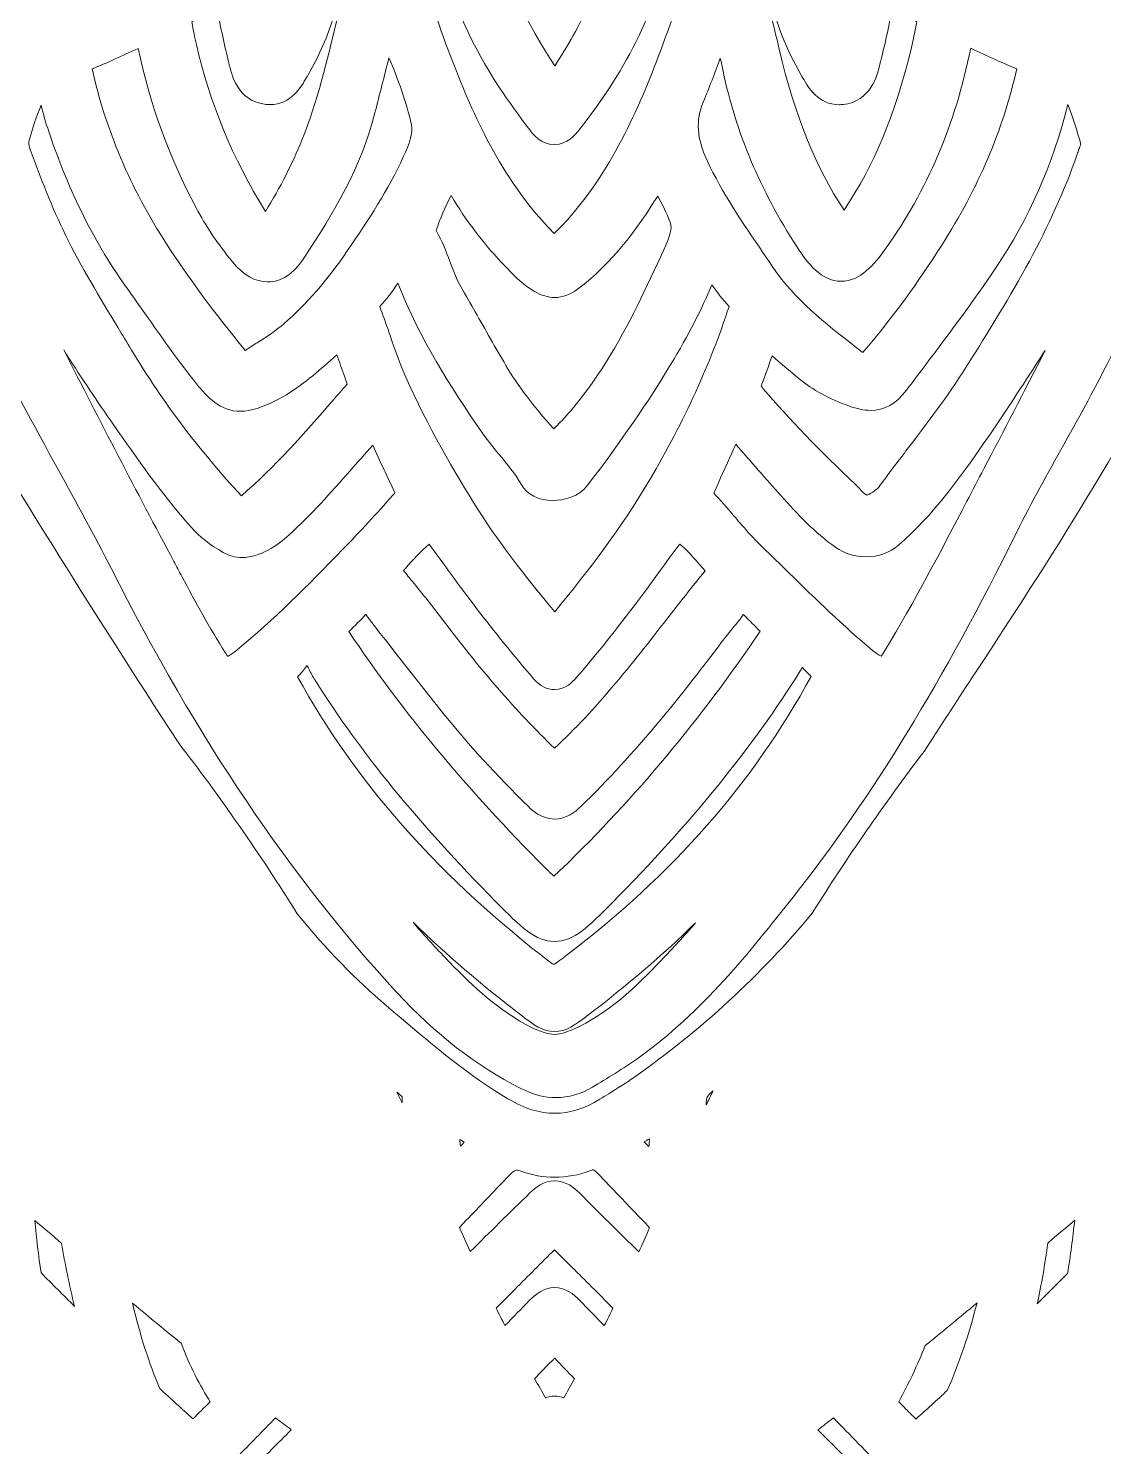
# Model space of a CAD drawing. Extents: x 180 to 9920, y -1894 to -106.
# Drawn here: x 2856.8 to 3190.3, y -1165.1 to -725.1 of the extents above; entities that cross this region are included whole.
import ezdxf

# ---------------------------------------------------------------- set-up
doc = ezdxf.new("R2010")
doc.units = 0
doc.header["$MEASUREMENT"] = 0
doc.layers.add('Layer 1', color=7, linetype='Continuous')

# ---------------------------------------------------------------- blocks, each defined once
blk = doc.blocks.new('block 3')
at = {"layer": 'Layer 1', "lineweight": 0}
for points, knots in [([(3844.43, -1126.2), (3842.55, -1122.54), (3838.67, -1122.26), (3835.55, -1122.02), (3773.73, -1117.42), (3725.46, -1088.6), (3688.01, -1033.9), (3671.26, -1009.45), (3658.55, -983.28), (3644.62, -951.5), (3643.61, -949.18), (3642.59, -946.86), (3641.56, -944.5), (3659.78, -952.68), (3678.02, -956.81), (3695.93, -956.81), (3707.1, -956.81), (3718.4, -955.21), (3729.52, -952.05), (3742.31, -948.41), (3753.71, -941.16), (3763.42, -930.49), (3764.76, -929.02), (3767.55, -925.95), (3766.43, -921.84), (3765.3, -917.69), (3761.08, -916.38), (3759.5, -915.89), (3739.65, -909.73), (3723.33, -901.51), (3709.6, -890.76), (3690.14, -875.52), (3676.55, -854.77), (3668.07, -827.35), (3660.36, -802.4), (3657.41, -777.09), (3655.55, -755.62), (3653.27, -729.31), (3651.96, -702.45), (3650.7, -676.47), (3649.83, -658.64), (3648.93, -640.21), (3647.72, -622.06), (3642.76, -547.46), (3634.13, -485.77), (3620.56, -427.93), (3605.12, -362.16), (3569.66, -305.37), (3515.17, -259.14), (3474.34, -224.5), (3424.94, -196.71), (3364.14, -174.19), (3306.08, -152.68), (3242.71, -137.6), (3170.4, -128.06), (3119.45, -121.35), (3068.89, -117.94), (3020.13, -117.94), (3020.13, -117.94), (3019.89, -117.94), (3019.85, -117.94), (2971.09, -117.94), (2920.54, -121.35), (2869.6, -128.06), (2797.29, -137.6), (2733.92, -152.68), (2675.86, -174.19), (2615.06, -196.71), (2565.66, -224.5), (2524.83, -259.14), (2470.34, -305.37), (2434.88, -362.16), (2419.44, -427.93), (2405.87, -485.77), (2397.24, -547.46), (2392.28, -622.06), (2391.07, -640.21), (2390.17, -658.64), (2389.3, -676.47), (2388.04, -702.45), (2386.73, -729.31), (2384.45, -755.62), (2382.59, -777.09), (2379.64, -802.4), (2371.93, -827.35), (2363.45, -854.77), (2349.86, -875.52), (2330.4, -890.76), (2316.67, -901.51), (2300.35, -909.73), (2280.5, -915.89), (2278.92, -916.38), (2274.7, -917.69), (2273.57, -921.84), (2272.45, -925.95), (2275.24, -929.02), (2276.58, -930.49), (2286.29, -941.16), (2297.69, -948.41), (2310.48, -952.05), (2321.6, -955.21), (2332.9, -956.81), (2344.07, -956.81), (2361.98, -956.81), (2380.22, -952.68), (2398.44, -944.5), (2397.41, -946.86), (2396.39, -949.18), (2395.38, -951.5), (2381.45, -983.28), (2368.74, -1009.45), (2351.99, -1033.9), (2314.54, -1088.6), (2266.27, -1117.42), (2204.45, -1122.02), (2201.33, -1122.26), (2197.45, -1122.54), (2195.57, -1126.2), (2193.69, -1129.87), (2195.65, -1133.09), (2197.38, -1135.92), (2224.74, -1180.73), (2267.11, -1203.45), (2323.33, -1203.45), (2323.33, -1203.45), (2324.09, -1203.45), (2324.09, -1203.45), (2355.24, -1203.34), (2385.09, -1194.72), (2414.85, -1177.18), (2410.31, -1184.73), (2405.63, -1192.52), (2400.9, -1200.06), (2385.81, -1224.13), (2367.08, -1251.97), (2342.51, -1275.97), (2315.67, -1302.19), (2287.19, -1318.74), (2255.45, -1326.57), (2252, -1327.42), (2248.56, -1328.13), (2244.57, -1328.94), (2242.61, -1329.35), (2240.56, -1329.77), (2238.38, -1330.23), (2235.85, -1330.77), (2233.94, -1332.88), (2233.67, -1335.46), (2233.39, -1338.04), (2234.8, -1340.5), (2237.17, -1341.57), (2265.6, -1354.38), (2294.56, -1361.83), (2325.72, -1364.32), (2335.66, -1365.12), (2345.55, -1365.52), (2355.13, -1365.52), (2407.15, -1365.52), (2453.46, -1354.15), (2496.22, -1330.82), (2496.02, -1331.33), (2495.82, -1331.84), (2495.62, -1332.34), (2484.05, -1361.06), (2467.01, -1388.2), (2443.52, -1415.32), (2417.1, -1445.8), (2389, -1467.5), (2357.59, -1481.65), (2348.39, -1485.8), (2338.39, -1489.21), (2326.14, -1492.39), (2323.66, -1493.04), (2321.86, -1495.18), (2321.66, -1497.74), (2321.46, -1500.29), (2322.91, -1502.69), (2325.26, -1503.71), (2351.85, -1515.23), (2379.36, -1521.58), (2409.36, -1523.13), (2415.98, -1523.47), (2422.62, -1523.64), (2429.11, -1523.64), (2478.58, -1523.64), (2524.82, -1513.53), (2566.99, -1493.54), (2556.61, -1508.13), (2549.12, -1523.89), (2541.77, -1540.09), (2529.47, -1567.16), (2512.04, -1585.62), (2488.46, -1596.52), (2476.25, -1602.16), (2463.5, -1606.71), (2449.5, -1610.44), (2447.02, -1611.09), (2444.53, -1611.75), (2441.78, -1612.47), (2441.78, -1612.47), (2437.43, -1613.61), (2437.43, -1613.61), (2435, -1614.25), (2433.23, -1616.34), (2432.99, -1618.84), (2432.75, -1621.34), (2434.09, -1623.72), (2436.35, -1624.82), (2436.97, -1625.11), (2437.45, -1625.35), (2437.85, -1625.55), (2438.64, -1625.95), (2439.27, -1626.26), (2439.99, -1626.54), (2452.84, -1631.65), (2464.6, -1635.65), (2475.94, -1638.76), (2505.57, -1646.88), (2534.71, -1651), (2562.56, -1651), (2600.74, -1651), (2637.94, -1643.26), (2673.12, -1627.99), (2719.52, -1607.84), (2755.03, -1577.5), (2778.81, -1537.72), (2779.7, -1541.44), (2780.16, -1545.55), (2780.22, -1550.19), (2780.43, -1567.17), (2776.42, -1584.44), (2767.58, -1604.55), (2747.46, -1650.35), (2715.19, -1689.92), (2671.67, -1722.15), (2671.52, -1722.26), (2671.36, -1722.36), (2671.2, -1722.47), (2669.95, -1723.28), (2667.64, -1724.8), (2666.15, -1728.08), (2665.3, -1729.93), (2665.46, -1732.1), (2666.57, -1733.81), (2667.68, -1735.52), (2669.58, -1736.55), (2671.61, -1736.55), (2671.62, -1736.55), (2671.62, -1736.55), (2671.63, -1736.55), (2725.69, -1736.4), (2772.8, -1729.14), (2815.65, -1714.37), (2858.31, -1699.66), (2895.62, -1677.95), (2929.26, -1648.2), (2927.39, -1678.5), (2929.64, -1708.78), (2935.97, -1738.41), (2947.17, -1790.79), (2970.58, -1835.25), (3005.54, -1870.57), (3008.08, -1873.13), (3010.68, -1875.52), (3013.43, -1878.05), (3013.93, -1878.5), (3014.43, -1878.96), (3014.93, -1879.42), (3015.55, -1880.33), (3016.43, -1881.06), (3017.48, -1881.53), (3018.06, -1881.78), (3018.67, -1881.94), (3019.28, -1882), (3019.56, -1882.04), (3019.85, -1882.06), (3020.13, -1882.06), (3020.94, -1882.06), (3021.76, -1881.89), (3022.53, -1881.56), (3023.61, -1881.08), (3024.51, -1880.31), (3025.13, -1879.37), (3025.61, -1878.93), (3026.09, -1878.49), (3026.57, -1878.05), (3029.32, -1875.52), (3031.92, -1873.13), (3034.46, -1870.57), (3069.42, -1835.25), (3092.83, -1790.79), (3104.03, -1738.41), (3110.36, -1708.78), (3112.61, -1678.5), (3110.74, -1648.2), (3144.38, -1677.95), (3181.69, -1699.66), (3224.35, -1714.37), (3267.2, -1729.14), (3314.31, -1736.4), (3368.37, -1736.55), (3368.38, -1736.55), (3368.38, -1736.55), (3368.39, -1736.55), (3370.42, -1736.55), (3372.32, -1735.52), (3373.43, -1733.81), (3374.54, -1732.1), (3374.7, -1729.93), (3373.85, -1728.08), (3372.36, -1724.8), (3370.05, -1723.28), (3368.8, -1722.47), (3368.64, -1722.36), (3368.48, -1722.26), (3368.33, -1722.15), (3324.81, -1689.92), (3292.54, -1650.35), (3272.42, -1604.55), (3263.58, -1584.44), (3259.57, -1567.17), (3259.78, -1550.19), (3259.84, -1545.55), (3260.3, -1541.44), (3261.19, -1537.72), (3284.97, -1577.5), (3320.48, -1607.84), (3366.88, -1627.99), (3402.06, -1643.26), (3439.26, -1651), (3477.44, -1651), (3505.29, -1651), (3534.43, -1646.88), (3564.06, -1638.76), (3575.4, -1635.65), (3587.16, -1631.65), (3600.01, -1626.54), (3600.73, -1626.26), (3601.36, -1625.95), (3602.15, -1625.55), (3602.55, -1625.35), (3603.03, -1625.11), (3603.65, -1624.82), (3605.91, -1623.72), (3607.25, -1621.34), (3607.01, -1618.84), (3606.77, -1616.34), (3605, -1614.25), (3602.57, -1613.61), (3602.57, -1613.61), (3598.22, -1612.47), (3598.22, -1612.47), (3595.47, -1611.75), (3592.98, -1611.09), (3590.5, -1610.44), (3576.5, -1606.71), (3563.75, -1602.16), (3551.54, -1596.52), (3527.96, -1585.62), (3510.53, -1567.16), (3498.23, -1540.09), (3490.88, -1523.89), (3483.39, -1508.13), (3473.01, -1493.54), (3515.18, -1513.53), (3561.42, -1523.64), (3610.89, -1523.64), (3617.38, -1523.64), (3624.02, -1523.47), (3630.64, -1523.13), (3660.64, -1521.58), (3688.15, -1515.23), (3714.74, -1503.71), (3717.09, -1502.69), (3718.54, -1500.29), (3718.34, -1497.74), (3718.14, -1495.18), (3716.34, -1493.04), (3713.86, -1492.39), (3701.61, -1489.21), (3691.61, -1485.8), (3682.41, -1481.65), (3651, -1467.5), (3622.9, -1445.8), (3596.48, -1415.32), (3572.99, -1388.2), (3555.95, -1361.06), (3544.38, -1332.34), (3544.18, -1331.84), (3543.98, -1331.33), (3543.78, -1330.82), (3586.54, -1354.15), (3632.85, -1365.52), (3684.87, -1365.52), (3694.45, -1365.52), (3704.34, -1365.12), (3714.28, -1364.32), (3745.44, -1361.83), (3774.4, -1354.38), (3802.83, -1341.57), (3805.2, -1340.5), (3806.61, -1338.04), (3806.33, -1335.46), (3806.06, -1332.88), (3804.15, -1330.77), (3801.62, -1330.23), (3799.44, -1329.77), (3797.39, -1329.35), (3795.43, -1328.94), (3791.44, -1328.13), (3788, -1327.42), (3784.55, -1326.57), (3752.81, -1318.74), (3724.33, -1302.19), (3697.49, -1275.97), (3672.92, -1251.97), (3654.19, -1224.13), (3639.1, -1200.06), (3634.37, -1192.52), (3629.69, -1184.73), (3625.15, -1177.18), (3654.91, -1194.72), (3684.76, -1203.34), (3715.91, -1203.45), (3715.91, -1203.45), (3716.67, -1203.45), (3716.67, -1203.45), (3772.89, -1203.45), (3815.26, -1180.73), (3842.62, -1135.92), (3844.35, -1133.09), (3846.31, -1129.87), (3844.43, -1126.2)], [0, 0, 0, 0, 1, 1, 1, 2, 2, 2, 3, 3, 3, 4, 4, 4, 5, 5, 5, 6, 6, 6, 7, 7, 7, 8, 8, 8, 9, 9, 9, 10, 10, 10, 11, 11, 11, 12, 12, 12, 13, 13, 13, 14, 14, 14, 15, 15, 15, 16, 16, 16, 17, 17, 17, 18, 18, 18, 19, 19, 19, 20, 20, 20, 21, 21, 21, 22, 22, 22, 23, 23, 23, 24, 24, 24, 25, 25, 25, 26, 26, 26, 27, 27, 27, 28, 28, 28, 29, 29, 29, 30, 30, 30, 31, 31, 31, 32, 32, 32, 33, 33, 33, 34, 34, 34, 35, 35, 35, 36, 36, 36, 37, 37, 37, 38, 38, 38, 39, 39, 39, 40, 40, 40, 41, 41, 41, 42, 42, 42, 43, 43, 43, 44, 44, 44, 45, 45, 45, 46, 46, 46, 47, 47, 47, 48, 48, 48, 49, 49, 49, 50, 50, 50, 51, 51, 51, 52, 52, 52, 53, 53, 53, 54, 54, 54, 55, 55, 55, 56, 56, 56, 57, 57, 57, 58, 58, 58, 59, 59, 59, 60, 60, 60, 61, 61, 61, 62, 62, 62, 63, 63, 63, 64, 64, 64, 65, 65, 65, 66, 66, 66, 67, 67, 67, 68, 68, 68, 69, 69, 69, 70, 70, 70, 71, 71, 71, 72, 72, 72, 73, 73, 73, 74, 74, 74, 75, 75, 75, 76, 76, 76, 77, 77, 77, 78, 78, 78, 79, 79, 79, 80, 80, 80, 81, 81, 81, 82, 82, 82, 83, 83, 83, 84, 84, 84, 85, 85, 85, 86, 86, 86, 87, 87, 87, 88, 88, 88, 89, 89, 89, 90, 90, 90, 91, 91, 91, 92, 92, 92, 93, 93, 93, 94, 94, 94, 95, 95, 95, 96, 96, 96, 97, 97, 97, 98, 98, 98, 99, 99, 99, 100, 100, 100, 101, 101, 101, 102, 102, 102, 103, 103, 103, 104, 104, 104, 105, 105, 105, 106, 106, 106, 107, 107, 107, 108, 108, 108, 109, 109, 109, 110, 110, 110, 111, 111, 111, 112, 112, 112, 113, 113, 113, 114, 114, 114, 115, 115, 115, 116, 116, 116, 117, 117, 117, 118, 118, 118, 119, 119, 119, 120, 120, 120, 121, 121, 121, 122, 122, 122, 123, 123, 123, 124, 124, 124, 125, 125, 125, 126, 126, 126, 127, 127, 127, 128, 128, 128, 129, 129, 129, 130, 130, 130, 131, 131, 131, 132, 132, 132, 133, 133, 133, 134, 134, 134, 135, 135, 135, 136, 136, 136, 137, 137, 137, 138, 138, 138, 139, 139, 139, 140, 140, 140, 141, 141, 141, 142, 142, 142, 143, 143, 143, 144, 144, 144, 144]), ([(3038.82, -692.68), (3037.88, -701.61), (3034.37, -710), (3031.06, -717.03), (3027.73, -724.08), (3024.04, -730.7), (3020.04, -736.76), (3011.86, -723.81), (3003.51, -709.32), (3001.23, -692.98), (3001.18, -692.6), (3001.15, -692.21), (3001.12, -691.83), (3001.12, -691.83), (3001.06, -691.16), (3001.06, -691.16), (3000.92, -689.48), (3001.43, -689.08), (3002.27, -688.62), (3005.38, -686.94), (3008.5, -685.28), (3011.63, -683.63), (3014.29, -682.22), (3016.95, -680.81), (3019.61, -679.38), (3019.69, -679.38), (3020.29, -679.38), (3020.36, -679.38), (3026.19, -682.49), (3031.54, -685.29), (3036.67, -687.92), (3038.24, -688.72), (3039.16, -689.44), (3038.82, -692.68)], [0, 0, 0, 0, 1, 1, 1, 2, 2, 2, 3, 3, 3, 4, 4, 4, 5, 5, 5, 6, 6, 6, 7, 7, 7, 8, 8, 8, 9, 9, 9, 10, 10, 10, 11, 11, 11, 11]), ([(2978.63, -694.89), (2979.05, -694.36), (2980.28, -693.51), (2983.94, -693.02), (2986.18, -719.16), (2999.47, -739.79), (3012.28, -756.6), (3013.24, -757.85), (3015.77, -761.17), (3019.93, -761.17), (3023.99, -761.17), (3026.45, -758.07), (3027.63, -756.57), (3042.95, -737.21), (3052.15, -718.02), (3055.74, -697.92), (3056, -696.46), (3056.09, -695.03), (3056.14, -693.7), (3056.64, -693.8), (3057.13, -693.9), (3057.61, -694), (3058.15, -694.11), (3058.68, -694.22), (3059.22, -694.33), (3059.78, -694.45), (3061.01, -694.71), (3061.86, -694.96), (3061.97, -696.21), (3061.95, -698.36), (3061.93, -699.63), (3061.3, -708.67), (3057.77, -718.81), (3053.56, -730.16), (3046.68, -748.73), (3038.39, -768.09), (3024.5, -783.92), (3023.38, -785.2), (3022.44, -786.21), (3021.53, -787.12), (3020.99, -787.66), (3020.42, -788.23), (3019.9, -788.73), (3019.38, -788.19), (3018.8, -787.58), (3018.25, -787), (3018.25, -787), (3018.12, -786.87), (3018.12, -786.87), (3003.37, -771.3), (2994.78, -752.03), (2988.31, -735.23), (2984.58, -725.53), (2980.83, -715.08), (2978.73, -704.42), (2978.68, -704.14), (2978.61, -703.86), (2978.53, -703.59), (2978.53, -703.59), (2978.52, -703.54), (2978.52, -703.54), (2977.41, -697.54), (2978.11, -695.55), (2978.63, -694.89)], [0, 0, 0, 0, 1, 1, 1, 2, 2, 2, 3, 3, 3, 4, 4, 4, 5, 5, 5, 6, 6, 6, 7, 7, 7, 8, 8, 8, 9, 9, 9, 10, 10, 10, 11, 11, 11, 12, 12, 12, 13, 13, 13, 14, 14, 14, 15, 15, 15, 16, 16, 16, 17, 17, 17, 18, 18, 18, 19, 19, 19, 20, 20, 20, 21, 21, 21, 21]), ([(2915.37, -719.07), (2916.45, -724.96), (2917.72, -730.56), (2918.9, -735.53), (2918.9, -735.53), (2918.94, -735.67), (2918.94, -735.67), (2919.91, -739.78), (2921.73, -747.42), (2930.06, -748.63), (2930.62, -748.71), (2931.17, -748.76), (2931.72, -748.76), (2938.33, -748.76), (2941.43, -743.27), (2943.09, -740.33), (2943.26, -740.04), (2943.42, -739.75), (2943.58, -739.48), (2950.5, -727.66), (2954.29, -714.98), (2954.86, -701.8), (2955.07, -696.95), (2956.91, -696.95), (2958.01, -696.95), (2958.07, -696.95), (2958.14, -696.95), (2958.21, -696.95), (2957.07, -702.71), (2955.81, -708.8), (2954.34, -714.79), (2953.7, -717.43), (2953.07, -720.06), (2952.44, -722.7), (2949.48, -735.09), (2946.43, -747.9), (2941.65, -759.76), (2938.71, -767.05), (2935, -774.32), (2930.32, -781.95), (2920.19, -765.5), (2912.99, -748.06), (2908.92, -730.09), (2908.44, -727.94), (2907.97, -725.67), (2907.49, -723.12), (2910.13, -721.78), (2912.76, -720.42), (2915.37, -719.07)], [0, 0, 0, 0, 1, 1, 1, 2, 2, 2, 3, 3, 3, 4, 4, 4, 5, 5, 5, 6, 6, 6, 7, 7, 7, 8, 8, 8, 9, 9, 9, 10, 10, 10, 11, 11, 11, 12, 12, 12, 13, 13, 13, 14, 14, 14, 15, 15, 15, 16, 16, 16, 16]), ([(3108.29, -748.79), (3108.67, -748.79), (3109.06, -748.77), (3109.46, -748.73), (3118, -747.84), (3120.11, -739.43), (3120.8, -736.67), (3122.41, -730.26), (3123.67, -724.51), (3124.65, -719.08), (3127.2, -720.4), (3129.78, -721.73), (3132.36, -723.05), (3131.82, -725.85), (3131.25, -728.51), (3130.64, -731.08), (3125.77, -751.51), (3119.1, -767.62), (3109.75, -781.49), (3100.89, -768.11), (3094.48, -752.16), (3089.67, -731.55), (3088.79, -727.76), (3087.83, -723.93), (3086.91, -720.24), (3085.06, -712.82), (3083.15, -705.16), (3081.77, -697.6), (3083.49, -697.66), (3084.39, -697.79), (3084.86, -697.89), (3084.98, -698.4), (3085.13, -699.43), (3085.18, -701.47), (3085.55, -714.62), (3089.43, -727.59), (3096.72, -740.04), (3096.72, -740.04), (3097.02, -740.55), (3097.02, -740.55), (3098.69, -743.43), (3101.79, -748.79), (3108.29, -748.79)], [0, 0, 0, 0, 1, 1, 1, 2, 2, 2, 3, 3, 3, 4, 4, 4, 5, 5, 5, 6, 6, 6, 7, 7, 7, 8, 8, 8, 9, 9, 9, 10, 10, 10, 11, 11, 11, 12, 12, 12, 13, 13, 13, 14, 14, 14, 14]), ([(2973.08, -765.01), (2968.48, -775.16), (2962.25, -784.58), (2955.72, -794.13), (2949.44, -803.32), (2943.04, -810.7), (2936.13, -816.7), (2933.69, -818.83), (2930.83, -820.67), (2927.8, -822.62), (2926.58, -823.4), (2925.33, -824.2), (2924.09, -825.04), (2914.38, -813.18), (2906.39, -802.34), (2899.65, -791.92), (2888.48, -774.66), (2880.74, -756.44), (2876.59, -737.7), (2881.14, -735.8), (2885.89, -733.68), (2890.91, -731.31), (2894.36, -748.15), (2900.37, -764.76), (2908.84, -780.8), (2911.74, -786.31), (2915.53, -791.93), (2920.09, -797.52), (2923.48, -801.67), (2927.16, -803.77), (2931.02, -803.77), (2931.02, -803.77), (2931.02, -803.77), (2931.02, -803.77), (2935.29, -803.77), (2939.07, -801.29), (2942.26, -796.4), (2951.5, -782.23), (2960.14, -768.11), (2964.31, -751.29), (2965.72, -745.63), (2967.18, -739.91), (2968.64, -734.27), (2971.55, -741.12), (2974.05, -747.91), (2975.6, -754.99), (2976.21, -757.77), (2974.94, -760.89), (2973.08, -765.01)], [0, 0, 0, 0, 1, 1, 1, 2, 2, 2, 3, 3, 3, 4, 4, 4, 5, 5, 5, 6, 6, 6, 7, 7, 7, 8, 8, 8, 9, 9, 9, 10, 10, 10, 11, 11, 11, 12, 12, 12, 13, 13, 13, 14, 14, 14, 15, 15, 15, 16, 16, 16, 16]), ([(3071.38, -734.39), (3071.69, -735.71), (3071.98, -737.03), (3072.26, -738.35), (3076.11, -757.13), (3083.81, -775.46), (3095.13, -792.82), (3098.52, -798.02), (3102.65, -803.56), (3108.88, -803.56), (3114.87, -803.56), (3119.09, -798.38), (3122.58, -793.52), (3135.53, -775.46), (3144.22, -755.04), (3149.03, -731.28), (3154.06, -733.66), (3158.8, -735.77), (3163.34, -737.67), (3159.05, -756.64), (3151.42, -774.57), (3140.09, -792.33), (3132.57, -804.13), (3124.96, -814.55), (3116.85, -824.21), (3116.29, -824.88), (3115.88, -825.33), (3115.57, -825.64), (3115.25, -825.43), (3114.82, -825.12), (3114.26, -824.68), (3114.26, -824.68), (3113.54, -824.12), (3113.54, -824.12), (3103.75, -816.48), (3094.51, -809.26), (3087.89, -799.47), (3086.84, -797.92), (3085.78, -796.37), (3084.73, -794.82), (3078.17, -785.22), (3071.98, -776.14), (3067.28, -766.05), (3064.08, -759.2), (3063.72, -753.62), (3066.11, -747.95), (3068, -743.46), (3069.72, -738.89), (3071.38, -734.39)], [0, 0, 0, 0, 1, 1, 1, 2, 2, 2, 3, 3, 3, 4, 4, 4, 5, 5, 5, 6, 6, 6, 7, 7, 7, 8, 8, 8, 9, 9, 9, 10, 10, 10, 11, 11, 11, 12, 12, 12, 13, 13, 13, 14, 14, 14, 15, 15, 15, 16, 16, 16, 16]), ([(2857.04, -759.91), (2858.06, -756.09), (2859.37, -752.36), (2860.74, -748.94), (2861.45, -751.67), (2862.24, -754.41), (2863.15, -757.13), (2869.46, -775.97), (2877.56, -792.11), (2887.93, -806.47), (2890, -809.34), (2892.04, -812.24), (2894.09, -815.14), (2898.82, -821.85), (2903.71, -828.79), (2908.99, -835.39), (2912.29, -839.51), (2916.33, -843.91), (2922.59, -843.91), (2926.04, -843.91), (2929.4, -842.6), (2933.39, -840.64), (2939.74, -837.51), (2944.78, -833.12), (2949.65, -828.88), (2950.62, -828.04), (2951.56, -827.22), (2952.5, -826.42), (2953.25, -828.66), (2954.04, -830.86), (2954.81, -833.02), (2954.81, -833.02), (2955.67, -835.47), (2955.67, -835.47), (2954.22, -837.12), (2952.78, -838.78), (2951.34, -840.44), (2942.45, -850.66), (2933.26, -861.22), (2922.89, -870.09), (2909.93, -856.22), (2898.47, -841.03), (2888.84, -824.92), (2887.42, -822.56), (2886, -820.21), (2884.57, -817.85), (2878.97, -808.61), (2873.18, -799.05), (2868.37, -789.29), (2864.07, -780.57), (2860.55, -771.34), (2857.39, -762.67), (2856.84, -761.16), (2856.9, -760.43), (2857.04, -759.91)], [0, 0, 0, 0, 1, 1, 1, 2, 2, 2, 3, 3, 3, 4, 4, 4, 5, 5, 5, 6, 6, 6, 7, 7, 7, 8, 8, 8, 9, 9, 9, 10, 10, 10, 11, 11, 11, 12, 12, 12, 13, 13, 13, 14, 14, 14, 15, 15, 15, 16, 16, 16, 17, 17, 17, 18, 18, 18, 18]), ([(3147.55, -830.29), (3141.9, -839.25), (3135.33, -847.87), (3128.97, -856.21), (3126.3, -859.72), (3123.53, -863.34), (3120.86, -866.97), (3119.98, -868.16), (3118.58, -869.19), (3116.91, -869.87), (3116.87, -869.89), (3116.83, -869.9), (3116.8, -869.91), (3116.26, -869.64), (3115.2, -868.57), (3114.55, -867.91), (3114.13, -867.47), (3113.71, -867.05), (3113.31, -866.67), (3102.04, -856.02), (3092.69, -846.28), (3084.7, -836.89), (3084.28, -836.4), (3084.12, -836.12), (3084.07, -836.01), (3084.09, -835.93), (3084.12, -835.78), (3084.22, -835.54), (3085.39, -832.59), (3086.46, -829.57), (3087.43, -826.69), (3090.02, -828.97), (3092.82, -831.33), (3095.87, -833.84), (3100.07, -837.29), (3105.09, -840.04), (3111.23, -842.26), (3113.78, -843.18), (3115.9, -843.61), (3117.91, -843.61), (3122.32, -843.61), (3125.99, -841.56), (3129.14, -837.35), (3131.13, -834.69), (3133.13, -832.03), (3135.13, -829.38), (3142.42, -819.69), (3149.97, -809.68), (3156.88, -799.38), (3166.96, -784.35), (3174.44, -767.36), (3179.2, -748.73), (3180.73, -752.71), (3182.12, -756.84), (3183.14, -761.06), (3183.08, -761.39), (3182.79, -762.13), (3182.6, -762.63), (3182.41, -763.13), (3182.21, -763.63), (3182.04, -764.13), (3174.27, -787), (3161.82, -807.63), (3147.55, -830.29)], [0, 0, 0, 0, 1, 1, 1, 2, 2, 2, 3, 3, 3, 4, 4, 4, 5, 5, 5, 6, 6, 6, 7, 7, 7, 8, 8, 8, 9, 9, 9, 10, 10, 10, 11, 11, 11, 12, 12, 12, 13, 13, 13, 14, 14, 14, 15, 15, 15, 16, 16, 16, 17, 17, 17, 18, 18, 18, 19, 19, 19, 20, 20, 20, 21, 21, 21, 21]), ([(3056.1, -786.87), (3056.15, -788.85), (3054.77, -791.91), (3051.9, -798.09), (3046.6, -809.5), (3040.8, -821.56), (3033.33, -832.74), (3028.97, -839.25), (3024.53, -844.68), (3019.76, -849.3), (3013.28, -842.15), (3008.55, -835.91), (3004.93, -829.73), (3001.7, -824.22), (2998.49, -818.56), (2995.39, -813.09), (2993.93, -810.51), (2992.46, -807.93), (2991, -805.36), (2989.63, -802.98), (2988.61, -800.27), (2987.53, -797.41), (2986.34, -794.25), (2985.1, -790.99), (2983.29, -787.81), (2984.47, -784.14), (2986.08, -780.57), (2987.92, -777), (2992.54, -784.7), (2997.68, -791.5), (3003.47, -797.62), (3003.47, -797.62), (3004.29, -798.49), (3004.29, -798.49), (3006.88, -801.25), (3009.82, -804.38), (3013.77, -806.71), (3015.91, -807.98), (3017.97, -808.59), (3020.06, -808.59), (3022.51, -808.59), (3024.81, -807.76), (3027.11, -806.04), (3038.11, -797.79), (3045.85, -786.87), (3051.98, -777.12), (3054.61, -782.12), (3056.05, -784.98), (3056.1, -786.87)], [0, 0, 0, 0, 1, 1, 1, 2, 2, 2, 3, 3, 3, 4, 4, 4, 5, 5, 5, 6, 6, 6, 7, 7, 7, 8, 8, 8, 9, 9, 9, 10, 10, 10, 11, 11, 11, 12, 12, 12, 13, 13, 13, 14, 14, 14, 15, 15, 15, 16, 16, 16, 16]), ([(3149.53, -926.51), (3144.61, -934.02), (3139.52, -941.8), (3134.56, -949.48), (3122.25, -965.63), (3110.59, -982.5), (3099.91, -999.61), (3083.92, -1018.88), (3065.36, -1036), (3044.74, -1050.49), (3042.21, -1052.27), (3039.57, -1053.9), (3036.78, -1055.62), (3035.87, -1056.18), (3034.96, -1056.73), (3034.06, -1057.3), (3029.32, -1060.26), (3024.75, -1061.7), (3020.09, -1061.7), (3015.39, -1061.7), (3010.63, -1060.23), (3005.55, -1057.22), (2993.44, -1050.04), (2982.91, -1041.11), (2971.76, -1031.66), (2970.46, -1030.56), (2969.16, -1029.46), (2967.86, -1028.36), (2958.37, -1020.35), (2949.31, -1011), (2940.19, -999.77), (2928.8, -981.51), (2916.37, -963.62), (2903.23, -946.59), (2875.65, -904.08), (2855.19, -871.31), (2836.92, -840.34), (2832.44, -832.75), (2828.81, -825.53), (2825.81, -818.27), (2825.03, -816.37), (2824.12, -814.63), (2823.24, -812.96), (2822.76, -812.04), (2822.28, -811.13), (2821.84, -810.2), (2819.1, -804.51), (2815.09, -803.31), (2812.21, -803.31), (2810.14, -803.31), (2808, -803.94), (2805.64, -805.22), (2795.9, -810.55), (2785.79, -816.36), (2774.07, -823.4), (2773.58, -823.07), (2773.09, -822.74), (2772.61, -822.41), (2777.45, -819.72), (2781.18, -817.32), (2784.51, -814.78), (2798.03, -804.45), (2812.85, -796.37), (2828.13, -788.41), (2833.42, -796.84), (2837.57, -805.79), (2841.94, -815.24), (2842.59, -816.64), (2843.23, -818.04), (2843.89, -819.43), (2850.71, -834.07), (2858.57, -848.35), (2866.18, -862.17), (2871.67, -872.15), (2877.35, -882.46), (2882.55, -892.76), (2909.13, -945.4), (2938.1, -988.4), (2971.11, -1024.22), (2983.1, -1037.23), (2995.67, -1046.97), (3009.56, -1054), (3013.34, -1055.91), (3016.93, -1056.84), (3020.52, -1056.84), (3024.35, -1056.84), (3028.14, -1055.74), (3031.77, -1053.57), (3036.17, -1050.96), (3041.26, -1047.88), (3046.06, -1044.45), (3065.79, -1030.37), (3080.75, -1011.38), (3093.95, -994.63), (3118.56, -963.39), (3140.6, -927.41), (3163.32, -881.39), (3167.86, -872.2), (3172.96, -863.05), (3177.9, -854.19), (3184.47, -842.4), (3191.27, -830.22), (3196.97, -817.57), (3201.75, -806.95), (3206.19, -797.37), (3211.84, -788.44), (3214.46, -789.89), (3217.11, -791.26), (3219.69, -792.6), (3222.08, -793.84), (3224.55, -795.12), (3226.91, -796.42), (3237.8, -802.41), (3246.36, -807.89), (3253.83, -813.68), (3258.2, -817.06), (3262.86, -819.89), (3267.43, -822.38), (3266.95, -822.7), (3266.47, -823.03), (3265.99, -823.35), (3256.84, -817.75), (3246.36, -811.51), (3235.63, -805.85), (3232.63, -804.27), (3230.12, -803.06), (3227.35, -803.06), (3221.36, -803.06), (3218.83, -808.4), (3217.16, -811.94), (3198.18, -852.12), (3173.45, -889.94), (3149.53, -926.51)], [0, 0, 0, 0, 1, 1, 1, 2, 2, 2, 3, 3, 3, 4, 4, 4, 5, 5, 5, 6, 6, 6, 7, 7, 7, 8, 8, 8, 9, 9, 9, 10, 10, 10, 11, 11, 11, 12, 12, 12, 13, 13, 13, 14, 14, 14, 15, 15, 15, 16, 16, 16, 17, 17, 17, 18, 18, 18, 19, 19, 19, 20, 20, 20, 21, 21, 21, 22, 22, 22, 23, 23, 23, 24, 24, 24, 25, 25, 25, 26, 26, 26, 27, 27, 27, 28, 28, 28, 29, 29, 29, 30, 30, 30, 31, 31, 31, 32, 32, 32, 33, 33, 33, 34, 34, 34, 35, 35, 35, 36, 36, 36, 37, 37, 37, 38, 38, 38, 39, 39, 39, 40, 40, 40, 41, 41, 41, 42, 42, 42, 43, 43, 43, 44, 44, 44, 44]), ([(2996.91, -849.7), (2998.76, -852.4), (3000.8, -854.86), (3002.76, -857.23), (3005.35, -860.36), (3007.8, -863.31), (3009.64, -866.55), (3011.45, -869.75), (3015.03, -871.59), (3019.47, -871.59), (3022.94, -871.59), (3027.6, -870.34), (3030.25, -866.85), (3040.81, -852.98), (3049.01, -841.04), (3056.08, -829.27), (3061.52, -820.22), (3065.6, -812.3), (3068.76, -804.66), (3070.36, -806.93), (3072.12, -809.15), (3074.1, -811.39), (3068.32, -829.19), (3060.26, -846.8), (3049.46, -865.23), (3040.87, -879.9), (3030.32, -893.55), (3020.06, -906.16), (3010.98, -895.17), (3002.26, -884.23), (2994.9, -872.24), (2987.49, -860.17), (2979.05, -845.77), (2972.67, -830.41), (2971.18, -826.8), (2969.91, -823.11), (2968.57, -819.21), (2967.69, -816.66), (2966.79, -814.04), (2965.8, -811.41), (2967.79, -809.29), (2969.61, -806.93), (2971.36, -804.2), (2978.25, -821.42), (2988.01, -836.72), (2996.91, -849.7)], [0, 0, 0, 0, 1, 1, 1, 2, 2, 2, 3, 3, 3, 4, 4, 4, 5, 5, 5, 6, 6, 6, 7, 7, 7, 8, 8, 8, 9, 9, 9, 10, 10, 10, 11, 11, 11, 12, 12, 12, 13, 13, 13, 14, 14, 14, 15, 15, 15, 15]), ([(2882.16, -846.55), (2882.16, -846.55), (2883.09, -847.89), (2883.09, -847.89), (2890.57, -858.65), (2898.29, -869.78), (2907.32, -879.9), (2909.92, -882.82), (2913.16, -885.37), (2917.22, -887.71), (2918.99, -888.74), (2920.97, -889.26), (2923.1, -889.26), (2928.77, -889.26), (2934.15, -885.46), (2937.65, -882.28), (2944.55, -876.03), (2950.66, -869.09), (2956.57, -862.37), (2958.88, -859.75), (2961.25, -857.07), (2963.64, -854.44), (2965.86, -859.32), (2968.14, -864.29), (2970.51, -869.22), (2970.36, -869.39), (2969.85, -869.96), (2969.85, -869.96), (2964.95, -875.5), (2959.7, -881.17), (2954.24, -886.82), (2943.52, -897.91), (2932.95, -908.64), (2921.47, -917.97), (2920.38, -918.85), (2919.47, -919.56), (2918.68, -919.94), (2918.5, -919.67), (2918.31, -919.38), (2918.16, -919.14), (2918.16, -919.14), (2917.87, -918.7), (2917.87, -918.7), (2912.97, -911.21), (2908.64, -903.06), (2904.45, -895.18), (2903.62, -893.61), (2902.79, -892.05), (2901.95, -890.48), (2890.35, -868.83), (2878.96, -846.74), (2867.8, -824.86), (2872.58, -832.54), (2877.46, -839.78), (2882.16, -846.55)], [0, 0, 0, 0, 1, 1, 1, 2, 2, 2, 3, 3, 3, 4, 4, 4, 5, 5, 5, 6, 6, 6, 7, 7, 7, 8, 8, 8, 9, 9, 9, 10, 10, 10, 11, 11, 11, 12, 12, 12, 13, 13, 13, 14, 14, 14, 15, 15, 15, 16, 16, 16, 17, 17, 17, 18, 18, 18, 18]), ([(3092.69, -894.06), (3089.96, -891.38), (3087.23, -888.71), (3084.48, -886.06), (3081.28, -882.99), (3078.41, -879.64), (3075.38, -876.1), (3073.45, -873.85), (3071.46, -871.52), (3069.37, -869.26), (3071.28, -865.13), (3073.14, -860.94), (3074.95, -856.87), (3075.35, -855.95), (3075.76, -855.03), (3076.17, -854.11), (3080.73, -859.41), (3085.5, -864.88), (3090.29, -870.17), (3095.33, -875.73), (3100.54, -881.48), (3107.22, -886.16), (3109.89, -888.02), (3113.21, -889.05), (3116.59, -889.05), (3120.37, -889.05), (3123.94, -887.77), (3126.64, -885.45), (3137.5, -876.1), (3145.76, -864.31), (3153.05, -853.9), (3158.71, -845.82), (3164.12, -837.43), (3169.35, -829.32), (3169.35, -829.32), (3170.35, -827.77), (3170.35, -827.77), (3170.94, -826.87), (3171.51, -825.97), (3172.08, -825.07), (3165.44, -838.1), (3159.2, -850.18), (3153.12, -861.74), (3151.36, -865.09), (3149.61, -868.45), (3147.86, -871.8), (3139.84, -887.18), (3131.54, -903.08), (3122.44, -918.09), (3121.94, -918.92), (3121.57, -919.49), (3121.29, -919.88), (3120.51, -919.54), (3119.63, -918.95), (3118.59, -918.09), (3109.58, -910.59), (3101, -902.18), (3092.69, -894.06)], [0, 0, 0, 0, 1, 1, 1, 2, 2, 2, 3, 3, 3, 4, 4, 4, 5, 5, 5, 6, 6, 6, 7, 7, 7, 8, 8, 8, 9, 9, 9, 10, 10, 10, 11, 11, 11, 12, 12, 12, 13, 13, 13, 14, 14, 14, 15, 15, 15, 16, 16, 16, 17, 17, 17, 18, 18, 18, 19, 19, 19, 19]), ([(3054.79, -908.43), (3044.04, -922.21), (3032.94, -936.46), (3019.96, -948.42), (3008.13, -936.99), (2996.79, -923.91), (2984.32, -907.31), (2981.58, -903.67), (2978.69, -900.13), (2975.9, -896.71), (2974.98, -895.58), (2974.05, -894.45), (2973.14, -893.32), (2973.34, -893.09), (2973.53, -892.87), (2973.73, -892.65), (2976.18, -889.91), (2978.52, -887.3), (2981.14, -885.13), (2989.7, -897.1), (3000.95, -912.36), (3013.57, -926.97), (3015.46, -929.16), (3017.61, -930.26), (3019.98, -930.26), (3023.53, -930.26), (3025.71, -927.74), (3026.64, -926.67), (3035.55, -916.37), (3044.46, -904.94), (3054.67, -890.71), (3054.67, -890.71), (3054.74, -890.62), (3054.74, -890.62), (3056.12, -888.7), (3057.44, -886.85), (3058.84, -885.11), (3060.81, -886.76), (3062.61, -888.79), (3064.49, -890.92), (3065.21, -891.73), (3065.94, -892.55), (3066.7, -893.37), (3062.63, -898.37), (3058.65, -903.47), (3054.79, -908.43)], [0, 0, 0, 0, 1, 1, 1, 2, 2, 2, 3, 3, 3, 4, 4, 4, 5, 5, 5, 6, 6, 6, 7, 7, 7, 8, 8, 8, 9, 9, 9, 10, 10, 10, 11, 11, 11, 12, 12, 12, 13, 13, 13, 14, 14, 14, 15, 15, 15, 15]), ([(3070.5, -917.25), (3072.08, -915.16), (3073.77, -913.05), (3075.41, -911.01), (3076.47, -909.68), (3077.55, -908.33), (3078.62, -906.96), (3079.82, -908.21), (3081.02, -909.43), (3082.19, -910.62), (3082.7, -911.13), (3083.2, -911.64), (3083.71, -912.16), (3065.7, -939), (3045.07, -963.73), (3022.37, -985.71), (3021.65, -986.41), (3020.61, -987.41), (3019.78, -988.15), (3018.95, -987.39), (3017.89, -986.33), (3017.1, -985.53), (2992.85, -961.24), (2972.92, -937.25), (2956.2, -912.25), (2958.09, -910.44), (2959.82, -908.69), (2961.41, -906.96), (2961.41, -906.96), (2961.42, -906.97), (2961.42, -906.97), (2969.39, -917.28), (2977.64, -927.94), (2985.99, -938.27), (2993.38, -947.41), (3001.85, -956.67), (3011.89, -966.57), (3012.86, -967.52), (3015.79, -970.42), (3019.98, -970.42), (3023.71, -970.42), (3026.41, -968.21), (3028.12, -966.55), (3045.21, -949.96), (3059.75, -931.49), (3070.5, -917.25)], [0, 0, 0, 0, 1, 1, 1, 2, 2, 2, 3, 3, 3, 4, 4, 4, 5, 5, 5, 6, 6, 6, 7, 7, 7, 8, 8, 8, 9, 9, 9, 10, 10, 10, 11, 11, 11, 12, 12, 12, 13, 13, 13, 14, 14, 14, 15, 15, 15, 15]), ([(3023.59, -1012.79), (3022.39, -1013.7), (3020.69, -1014.99), (3019.73, -1015.56), (3018.75, -1014.96), (3017.01, -1013.59), (3016, -1012.8), (2982.53, -986.47), (2957.77, -958.17), (2940.33, -926.31), (2941.4, -925.24), (2942.3, -924.08), (2943.11, -923.02), (2943.17, -922.95), (2943.23, -922.87), (2943.29, -922.79), (2943.47, -923.16), (2943.65, -923.51), (2943.8, -923.8), (2944.39, -924.99), (2945, -926.21), (2945.73, -927.37), (2959.8, -949.7), (2977.61, -971.53), (3001.8, -996.05), (3009.64, -1004), (3013.96, -1008.38), (3019.97, -1008.38), (3019.97, -1008.38), (3019.97, -1008.38), (3019.97, -1008.38), (3026, -1008.38), (3030.47, -1003.86), (3037.87, -996.38), (3062.4, -971.59), (3081.46, -948.06), (3096.16, -924.46), (3096.36, -924.14), (3096.59, -923.77), (3096.83, -923.39), (3097.14, -923.72), (3097.45, -924.05), (3097.73, -924.35), (3098.29, -924.94), (3098.86, -925.47), (3099.35, -925.94), (3099.43, -926.01), (3099.5, -926.08), (3099.57, -926.14), (3081.51, -959.27), (3056.65, -987.62), (3023.59, -1012.79)], [0, 0, 0, 0, 1, 1, 1, 2, 2, 2, 3, 3, 3, 4, 4, 4, 5, 5, 5, 6, 6, 6, 7, 7, 7, 8, 8, 8, 9, 9, 9, 10, 10, 10, 11, 11, 11, 12, 12, 12, 13, 13, 13, 14, 14, 14, 15, 15, 15, 16, 16, 16, 17, 17, 17, 17]), ([(3063.69, -1002.65), (3060.23, -1006.62), (3056.69, -1010.51), (3053.03, -1014.33), (3045.18, -1022.5), (3036.6, -1030.88), (3025.69, -1035.68), (3023.71, -1036.55), (3021.87, -1037.08), (3020.35, -1037.23), (3017.07, -1037.09), (3014.17, -1035.84), (3010.85, -1034.01), (3001.24, -1028.7), (2993.25, -1020.96), (2986.05, -1013.39), (2982.65, -1009.82), (2979.35, -1006.17), (2976.12, -1002.45), (2986.25, -1012.33), (2997.41, -1021.93), (3009.67, -1031.3), (3013.64, -1034.33), (3016.26, -1036.34), (3019.97, -1036.34), (3023.67, -1036.34), (3026.25, -1034.37), (3030.17, -1031.4), (3042.4, -1022.11), (3053.55, -1012.55), (3063.69, -1002.65)], [0, 0, 0, 0, 1, 1, 1, 2, 2, 2, 3, 3, 3, 4, 4, 4, 5, 5, 5, 6, 6, 6, 7, 7, 7, 8, 8, 8, 9, 9, 9, 10, 10, 10, 10]), ([(2971.07, -1055.15), (2971.62, -1055.63), (2972.17, -1056.11), (2972.73, -1056.58), (2972.73, -1056.64), (2972.7, -1058.47), (2972.7, -1058.47), (2972.16, -1057.36), (2971.61, -1056.26), (2971.07, -1055.15)], [0, 0, 0, 0, 1, 1, 1, 2, 2, 2, 3, 3, 3, 3]), ([(3067.02, -1059.07), (3066.94, -1056.72), (3067.61, -1055.8), (3069.16, -1054.69), (3069.13, -1054.74), (3069.1, -1054.8), (3069.08, -1054.86), (3068.38, -1056.26), (3067.69, -1057.67), (3067.02, -1059.07)], [0, 0, 0, 0, 1, 1, 1, 2, 2, 2, 3, 3, 3, 3]), ([(2990.62, -1069.82), (2990.68, -1069.85), (2991.59, -1070.43), (2991.99, -1070.68), (2991.6, -1071.07), (2991.2, -1071.47), (2990.8, -1071.86), (2990.73, -1071.19), (2990.67, -1070.5), (2990.62, -1069.82)], [0, 0, 0, 0, 1, 1, 1, 2, 2, 2, 3, 3, 3, 3]), ([(3047.83, -1070.59), (3048.34, -1070.27), (3048.9, -1069.93), (3049.47, -1069.59), (3049.41, -1070.43), (3049.34, -1071.24), (3049.23, -1072.02), (3048.73, -1071.51), (3048.25, -1071.03), (3047.83, -1070.59)], [0, 0, 0, 0, 1, 1, 1, 2, 2, 2, 3, 3, 3, 3]), ([(2992.61, -1094.91), (2996.79, -1090.55), (3000.98, -1086.18), (3005.13, -1081.79), (3007.14, -1079.65), (3007.84, -1079.36), (3008.28, -1079.36), (3008.55, -1079.36), (3009.04, -1079.42), (3009.84, -1079.72), (3013.04, -1080.93), (3016.46, -1081.55), (3020, -1081.55), (3023.78, -1081.55), (3027.52, -1080.86), (3031.13, -1079.5), (3031.73, -1079.27), (3032.01, -1079.26), (3032.05, -1079.26), (3032.12, -1079.28), (3032.55, -1079.47), (3033.75, -1080.73), (3033.75, -1080.73), (3047.17, -1094.77), (3049.48, -1097.19), (3048.28, -1099.87), (3047.16, -1102.35), (3046.11, -1104.68), (3040, -1098.68), (3033.76, -1092.53), (3027.68, -1086.42), (3026.09, -1084.81), (3023.56, -1082.68), (3020.03, -1082.68), (3016.59, -1082.68), (3014.1, -1084.68), (3012.32, -1086.42), (3006.03, -1092.56), (2999.7, -1098.8), (2993.84, -1104.59), (2992.71, -1102.09), (2991.59, -1099.6), (2990.49, -1097.13), (2990.49, -1097.13), (2992.61, -1094.91), (2992.61, -1094.91)], [0, 0, 0, 0, 1, 1, 1, 2, 2, 2, 3, 3, 3, 4, 4, 4, 5, 5, 5, 6, 6, 6, 7, 7, 7, 8, 8, 8, 9, 9, 9, 10, 10, 10, 11, 11, 11, 12, 12, 12, 13, 13, 13, 14, 14, 14, 15, 15, 15, 15]), ([(2871.15, -1121.6), (2867.64, -1118.12), (2864.18, -1114.65), (2860.77, -1111.23), (2859.97, -1105.92), (2859.33, -1100.49), (2858.85, -1094.98), (2860.91, -1096.74), (2867.08, -1102), (2867.08, -1102), (2868.18, -1108.45), (2869.54, -1114.99), (2871.15, -1121.6)], [0, 0, 0, 0, 1, 1, 1, 2, 2, 2, 3, 3, 3, 4, 4, 4, 4]), ([(3181.28, -1094.87), (3180.72, -1100.44), (3179.99, -1105.96), (3179.08, -1111.37), (3175.99, -1114.48), (3172.86, -1117.62), (3169.68, -1120.77), (3170.98, -1114.81), (3172.06, -1108.56), (3172.95, -1101.97), (3172.95, -1101.97), (3179.34, -1096.53), (3181.28, -1094.87)], [0, 0, 0, 0, 1, 1, 1, 2, 2, 2, 3, 3, 3, 4, 4, 4, 4]), ([(3027.82, -1119.79), (3025.89, -1117.82), (3023.46, -1115.8), (3020.01, -1115.8), (3016.54, -1115.8), (3014.04, -1117.89), (3012.26, -1119.71), (3009.7, -1122.33), (3007.16, -1124.96), (3004.61, -1127.59), (3003.67, -1125.79), (3002.75, -1123.98), (3001.87, -1122.15), (3001.87, -1122.15), (3007.67, -1116.34), (3007.67, -1116.34), (3011.77, -1112.24), (3015.87, -1108.13), (3019.97, -1104.02), (3024.09, -1108.16), (3028.21, -1112.28), (3032.33, -1116.41), (3032.33, -1116.41), (3038.11, -1122.2), (3038.11, -1122.2), (3037.29, -1123.9), (3036.39, -1125.68), (3035.39, -1127.58), (3032.87, -1124.98), (3030.35, -1122.38), (3027.82, -1119.79)], [0, 0, 0, 0, 1, 1, 1, 2, 2, 2, 3, 3, 3, 4, 4, 4, 5, 5, 5, 6, 6, 6, 7, 7, 7, 8, 8, 8, 9, 9, 9, 10, 10, 10, 10]), ([(2913.21, -1151.24), (2911.35, -1153.02), (2909.57, -1154.76), (2907.86, -1156.49), (2904.4, -1153.4), (2900.97, -1150.26), (2897.57, -1147.1), (2894.23, -1139.25), (2891.48, -1130.66), (2889.11, -1120.62), (2894.55, -1125.16), (2899.46, -1129.21), (2904.21, -1133.07), (2906.71, -1140.02), (2910.21, -1146.3), (2913.21, -1151.24)], [0, 0, 0, 0, 1, 1, 1, 2, 2, 2, 3, 3, 3, 4, 4, 4, 5, 5, 5, 5]), ([(3150.99, -1120.53), (3148.58, -1130.1), (3145.53, -1139.1), (3141.77, -1147.71), (3138.56, -1150.69), (3135.32, -1153.64), (3132.06, -1156.56), (3130.84, -1155.38), (3129.64, -1154.14), (3128.4, -1152.88), (3127.85, -1152.32), (3127.3, -1151.76), (3126.75, -1151.2), (3129.77, -1145.63), (3132.46, -1139.9), (3134.96, -1133.75), (3139.95, -1129.7), (3145.16, -1125.41), (3150.99, -1120.53)], [0, 0, 0, 0, 1, 1, 1, 2, 2, 2, 3, 3, 3, 4, 4, 4, 5, 5, 5, 6, 6, 6, 6]), ([(3013.82, -1144.12), (3013.82, -1144.12), (3018.01, -1139.68), (3018.01, -1139.68), (3018.45, -1139.23), (3018.91, -1138.79), (3019.36, -1138.36), (3019.58, -1138.15), (3019.81, -1137.93), (3020.04, -1137.7), (3022.09, -1139.85), (3024.15, -1141.99), (3026.2, -1144.1), (3025.09, -1146.03), (3023.98, -1147.99), (3022.86, -1149.97), (3022.01, -1149.65), (3021.06, -1149.45), (3020.01, -1149.45), (3018.96, -1149.45), (3018, -1149.65), (3017.14, -1149.97), (3016.04, -1148.01), (3014.92, -1146.05), (3013.82, -1144.12)], [0, 0, 0, 0, 1, 1, 1, 2, 2, 2, 3, 3, 3, 4, 4, 4, 5, 5, 5, 6, 6, 6, 7, 7, 7, 8, 8, 8, 8]), ([(2938.35, -1159.89), (2934.26, -1164), (2930.18, -1168.1), (2926.09, -1172.21), (2924.61, -1170.99), (2923.1, -1169.72), (2921.55, -1168.41), (2925.52, -1164.34), (2929.49, -1160.27), (2933.46, -1156.2), (2935.12, -1157.47), (2936.75, -1158.69), (2938.35, -1159.89)], [0, 0, 0, 0, 1, 1, 1, 2, 2, 2, 3, 3, 3, 4, 4, 4, 4]), ([(3118.38, -1168.46), (3116.87, -1169.75), (3115.38, -1170.99), (3113.93, -1172.2), (3109.83, -1168.09), (3105.73, -1164), (3101.63, -1159.9), (3103.23, -1158.71), (3104.86, -1157.48), (3106.52, -1156.22), (3106.52, -1156.22), (3115.33, -1165.31), (3118.38, -1168.46)], [0, 0, 0, 0, 1, 1, 1, 2, 2, 2, 3, 3, 3, 4, 4, 4, 4])]:
    blk.add_open_spline(points, degree=3, knots=knots, dxfattribs=at)

msp = doc.modelspace()

# ---------------------------------------------------------------- block references
at = {"layer": 'Layer 1'}
msp.add_blockref('block 3', (0, 0), dxfattribs=at)

doc.saveas('drawing.dxf')
